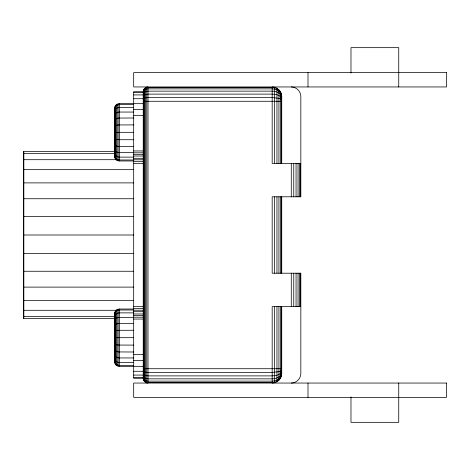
<?xml version="1.0" encoding="UTF-8"?>
<svg xmlns="http://www.w3.org/2000/svg" width="470" height="470" viewBox="0 0 470 470"><rect width="100%" height="100%" fill="white"/><g stroke="black" fill="none" stroke-linecap="round" stroke-linejoin="round"><path stroke-width="0.7" d="M143.233 103.664L119.351 103.664C116.795 103.647 114.562 105.885 114.574 108.441L114.574 156.199C114.562 158.754 116.795 160.993 119.351 160.975L133.68 160.975M143.233 91.726C143.215 89.165 145.453 86.932 148.009 86.95L148.009 383.05C145.453 383.068 143.215 380.835 143.233 378.274L143.233 91.726L133.68 91.726L133.68 378.274L143.233 378.274M133.68 309.025L119.351 309.025C116.795 309.007 114.562 311.246 114.574 313.801L114.574 361.559C114.562 364.115 116.795 366.353 119.351 366.336L143.233 366.336M300.835 306.64L272.183 306.64L272.183 383.05C277.294 383.085 281.765 378.614 281.73 373.503L281.73 306.64M114.574 109.252C114.568 106.725 116.86 104.616 119.351 104.64L133.68 104.64M143.233 92.05C143.227 89.517 145.512 87.414 148.009 87.438L272.183 87.438C277.171 87.391 281.742 91.603 281.73 96.661M114.574 314.618C114.568 312.086 116.86 309.977 119.351 310L133.68 310M281.73 373.339C281.742 378.397 277.171 382.609 272.183 382.562L148.009 382.562C145.512 382.586 143.227 380.483 143.233 377.951M114.574 111.637C114.615 109.187 117.036 107.471 119.351 107.501L133.68 107.501M143.233 93.001C143.268 90.551 145.694 88.836 148.009 88.865L272.183 88.865C276.807 88.806 281.659 92.237 281.73 97.137M114.574 317.003C114.615 314.548 117.036 312.832 119.351 312.867L133.68 312.867M281.73 372.863C281.659 377.762 276.807 381.194 272.183 381.135L148.009 381.135C145.694 381.164 143.268 379.449 143.233 376.999M114.574 115.432C114.739 113.129 117.318 112.054 119.351 112.054L133.68 112.054M143.233 94.523C143.391 92.214 145.976 91.139 148.009 91.145L272.183 91.145C276.248 91.133 281.407 93.289 281.73 97.901M114.574 320.798C114.739 318.49 117.318 317.414 119.351 317.42L133.68 317.42M281.73 372.099C281.407 376.711 276.248 378.867 272.183 378.855L148.009 378.855C145.976 378.861 143.391 377.786 143.233 375.477M114.574 120.379L115.215 119.186L118.117 118.07L133.68 117.994M143.233 96.497L144.631 94.811L148.009 94.112L272.183 94.112C275.632 94.288 280.813 94.852 281.73 98.888M114.574 325.739L115.215 324.547L118.117 323.436L133.68 323.354M281.73 371.112C280.813 375.148 275.632 375.712 272.183 375.888L148.009 375.888L144.631 375.189L143.233 373.503M114.574 126.136L115.215 125.519L118.117 124.944L133.68 124.903M143.233 98.806L144.631 97.93L148.009 97.566L272.183 97.566L278.933 98.289L280.455 98.806L281.73 100.04M114.574 331.503L115.215 330.886L118.117 330.304L133.68 330.263M281.73 369.961L280.455 371.194L278.933 371.711L272.183 372.434L148.009 372.434L144.631 372.07L143.233 371.194M291.283 383.05C296.394 383.085 300.87 378.614 300.835 373.503L300.835 273.205L272.183 273.205L272.183 196.795L300.835 196.795L300.835 96.497C300.87 91.386 296.394 86.915 291.283 86.95M133.68 92.537L143.233 92.537M133.68 94.922L143.233 94.922M133.68 98.718L143.233 98.718M143.233 101.273L281.73 101.273M133.68 109.422L143.233 109.422M133.68 115.602L143.233 115.602M114.574 132.317L133.68 132.317M133.68 139.737L118.117 139.696L115.215 139.114L114.574 138.497M133.68 146.646L118.117 146.564L115.215 145.453L114.574 144.261M133.68 150.952L143.233 150.952M114.662 151.422L23.835 151.422L23.835 318.578L114.662 318.578M133.68 152.58L119.351 152.58C117.318 152.586 114.739 151.51 114.574 149.202M133.68 152.809L143.233 152.809M23.835 153.52L114.662 153.52M133.68 154.536L143.233 154.536M133.68 156.017L143.233 156.017M133.68 157.133L119.351 157.133C117.036 157.168 114.615 155.453 114.574 152.997M133.68 158.296L143.233 158.296M23.835 159.7L116.86 159.7M133.68 159.782L143.233 159.782M133.68 160L119.351 160C116.86 160.023 114.568 157.914 114.574 155.382M133.68 161.51L143.233 161.51M133.68 163.36L143.233 163.36M300.835 163.36L272.183 163.36L272.183 86.95C277.294 86.915 281.765 91.386 281.73 96.497L281.73 163.36M23.835 169.658L133.709 169.658M23.835 182.889L133.709 182.889M23.835 198.739L133.709 198.739M23.835 216.4L133.709 216.4M23.835 235L133.709 235M23.835 253.6L133.709 253.6M23.835 271.261L133.709 271.261M23.835 287.111L133.709 287.111M23.835 300.342L133.709 300.342M133.68 306.64L143.233 306.64M133.68 308.49L143.233 308.49M133.68 310.218L143.233 310.218M23.835 310.3L116.86 310.3M133.68 311.704L143.233 311.704M133.68 313.984L143.233 313.984M133.68 315.464L143.233 315.464M23.835 316.48L114.662 316.48M133.68 317.191L143.233 317.191M133.68 319.048L143.233 319.048M114.574 337.683L133.68 337.683M133.68 345.098L118.117 345.056L115.215 344.481L114.574 343.864M133.68 352.007L118.117 351.93L115.215 350.814L114.574 349.621M133.68 354.398L143.233 354.398M133.68 357.946L119.351 357.946C117.318 357.946 114.739 356.871 114.574 354.568M133.68 360.578L143.233 360.578M133.68 362.499L119.351 362.499C117.036 362.529 114.615 360.813 114.574 358.363M133.68 365.36L119.351 365.36C116.86 365.384 114.568 363.275 114.574 360.748M143.233 368.727L281.73 368.727M133.68 371.282L143.233 371.282M133.68 375.078L143.233 375.078M133.68 377.463L143.233 377.463M398.742 86.95L398.742 47.664L350.984 47.664L350.984 73.003M398.742 383.05L398.742 422.336L350.984 422.336L350.984 396.997M307.997 72.621L307.997 86.95M307.997 383.05L307.997 397.379M300.512 163.36L300.512 196.795M300.512 273.205L300.512 306.64M299.555 163.36L299.555 196.795M299.555 273.205L299.555 306.64M298.039 163.36L298.039 196.795M298.039 273.205L298.039 306.64M296.059 163.36L296.059 196.795M296.059 273.205L296.059 306.64M293.756 163.36L293.756 196.795M293.756 273.205L293.756 306.64M291.283 163.36L291.283 196.795M291.283 273.205L291.283 306.64M281.73 196.795L281.73 273.205M281.571 196.795L281.571 273.205M281.407 94.029L281.407 163.36M281.407 196.795L281.407 273.205M281.407 306.64L281.407 375.971M280.455 91.726L280.455 163.36M280.455 196.795L280.455 273.205M280.455 306.64L280.455 378.274M278.933 89.746L278.933 163.36M278.933 196.795L278.933 273.205M278.933 306.64L278.933 380.254M276.953 88.225L276.953 163.36M276.953 196.795L276.953 273.205M276.953 306.64L276.953 381.775M274.65 87.273L274.65 163.36M274.65 196.795L274.65 273.205M274.65 306.64L274.65 382.727M146.769 87.109L146.769 382.891M145.618 87.59L145.618 382.41M144.631 88.348L144.631 381.652M143.873 89.335L143.873 380.665M143.397 90.487L143.397 379.513M119.351 103.664L119.351 160.975M119.351 309.025L119.351 366.336M118.117 103.829L118.117 160.811M118.117 309.19L118.117 366.171M116.965 104.305L116.965 160.335M116.965 309.665L116.965 365.695M115.973 105.063L115.973 159.577M115.973 310.423L115.973 364.937M115.215 106.05L115.215 158.584M115.215 311.416L115.215 363.95M114.739 107.201L114.739 157.432M114.739 312.568L114.739 362.799M23.5 151.422L23.5 318.578M446.5 72.621L133.68 72.621L133.68 86.95L446.5 86.95L446.5 72.621M446.5 383.05L133.68 383.05L133.68 397.379L446.5 397.379L446.5 383.05"/></g></svg>
